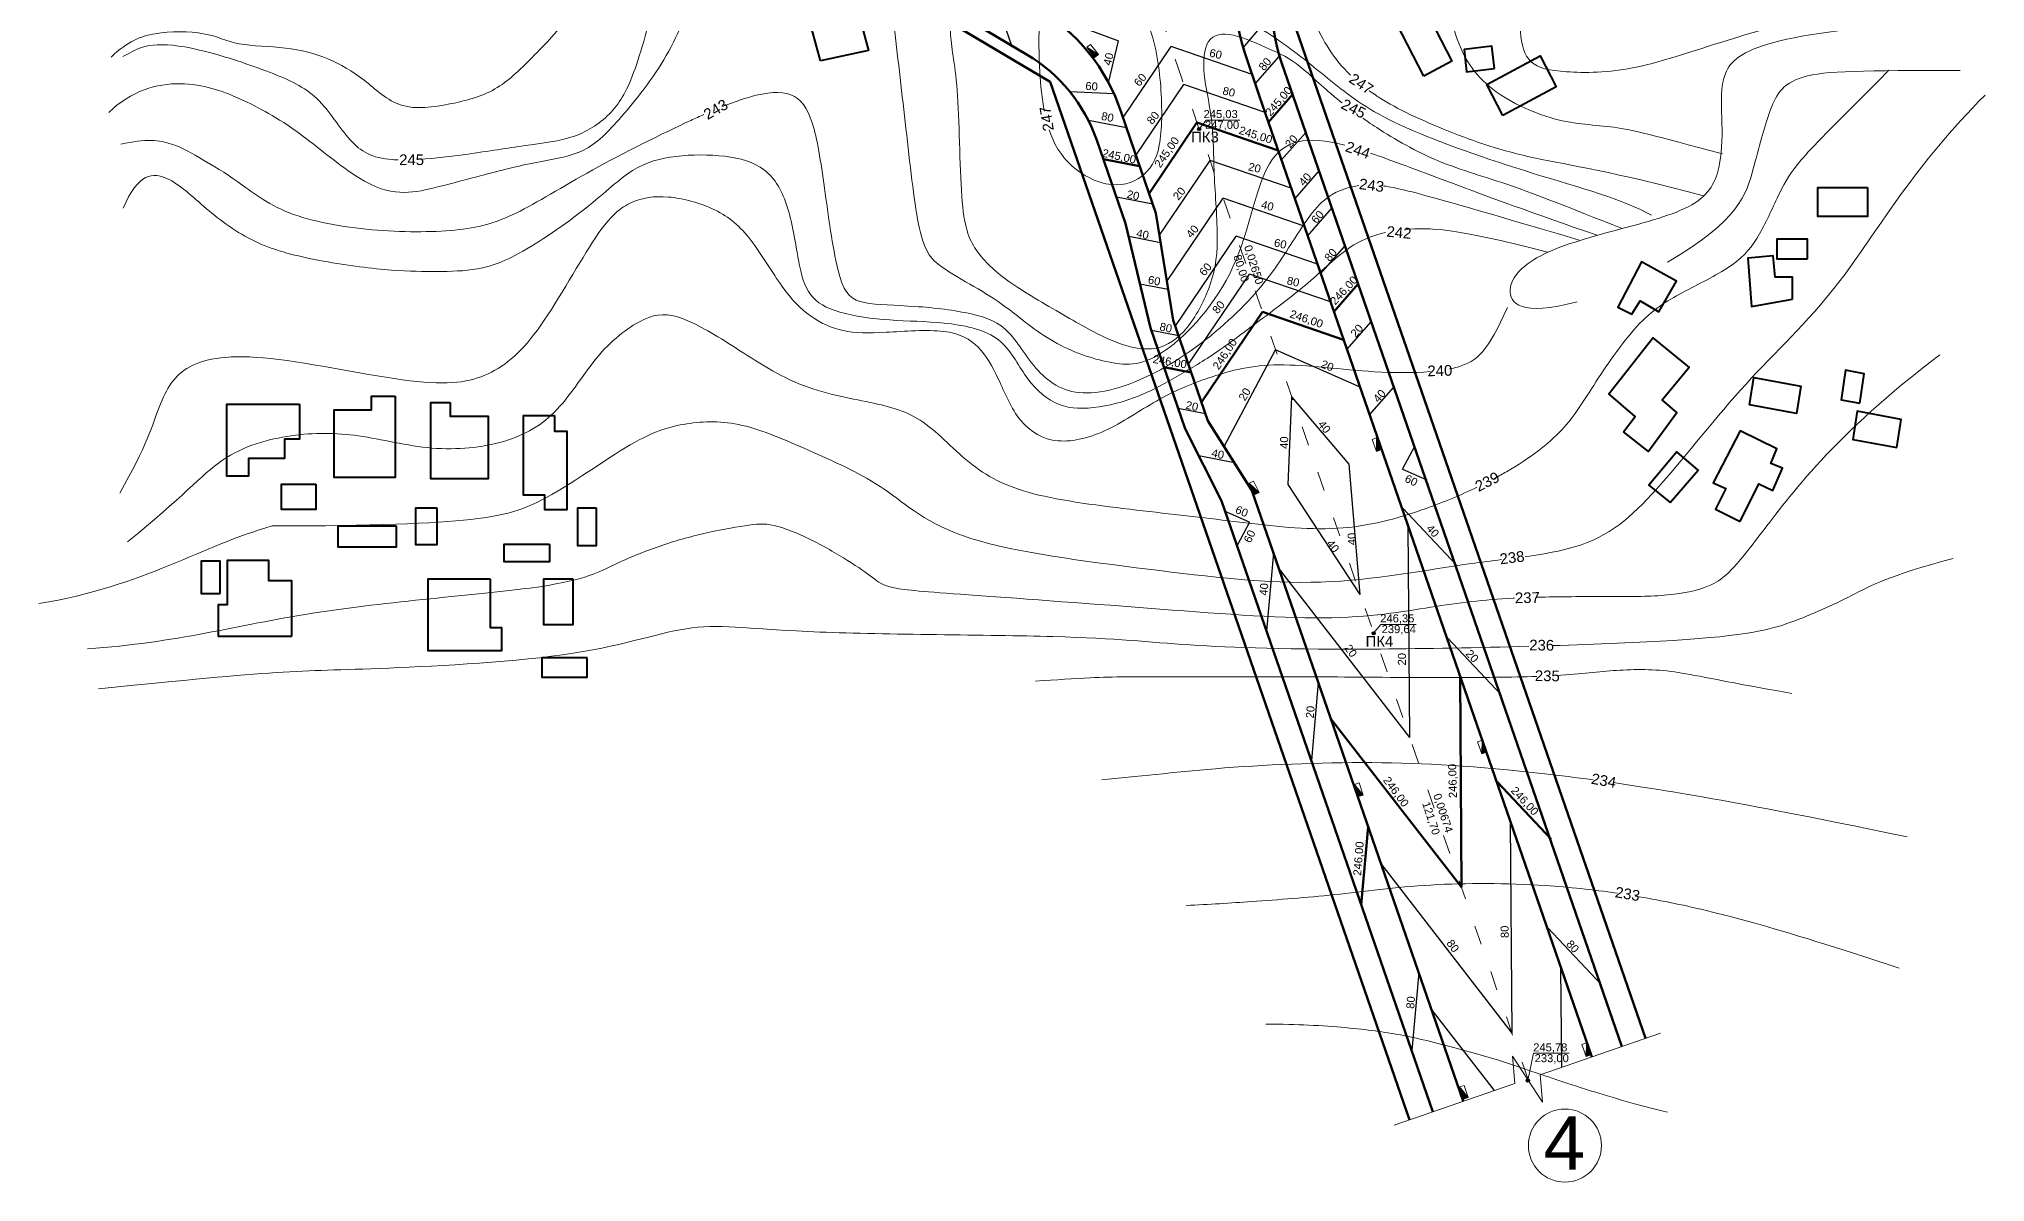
# Model space of a CAD drawing. Header units: millimetres. Extents: x -2825 to 30098, y -1816 to 5947.
# Drawn here: x -165 to 199.8, y 12 to 226.2 of the extents above; entities that cross this region are included whole.
import ezdxf

# ---------------------------------------------------------------- set-up
doc = ezdxf.new("R2010")
doc.units = ezdxf.units.MM
doc.linetypes.add('ACAD_ISO03W100', pattern=[30, 12, -18])
for name, color, linetype, lineweight in [('1 Відмітки', 7, 'Continuous', 25), ('2 Позначення', 80, 'Continuous', 20), ('вертикалка', 200, 'Continuous', 9), ('Горизонталі', 7, 'Continuous', 20), ('Дор. Розм.', 7, 'Continuous', 50), ('Забудова', 40, 'Continuous', 40), ('Осі', 30, 'Continuous', 15), ('Отметки', 90, 'Continuous', 25), ('Отметки 1', 50, 'Continuous', 50), ('Текст', 7, 'Continuous', 20), ('Червоні лінії', 10, 'Continuous', 53)]:
    doc.layers.add(name, color=color, linetype=linetype, lineweight=lineweight)
doc.styles.get("Standard").update_dxf_attribs({"font": 'arial.ttf'})

# ---------------------------------------------------------------- blocks, each defined once
blk = doc.blocks.new('6')
at = {"layer": '1 Відмітки', "transparency": 33554559}
h = blk.add_hatch(color=256, dxfattribs=at)
h.dxf.hatch_style = 1
edge = h.paths.add_edge_path()
edge.add_arc((-467.51, 342.13), 0.2, 0, 360)
at = {"layer": '1 Відмітки'}
blk.add_circle((-467.51, 342.13), 0.2, dxfattribs=at)

msp = doc.modelspace()

# ---------------------------------------------------------------- hatches: boundary and pattern name
at = {"layer": 'вертикалка'}
h = msp.add_hatch(color=0, dxfattribs=at)
h.dxf.hatch_style = 1
h.paths.add_polyline_path([(31.4087, 224.64465), (32.86876, 222.73986), (33.58306, 223.28738)])
h = msp.add_hatch(color=0, dxfattribs=at)
h.dxf.hatch_style = 1
h.paths.add_polyline_path([(85.71624, 151.43332), (86.52571, 149.17395), (85.67844, 148.8704)])
h = msp.add_hatch(color=0, dxfattribs=at)
h.dxf.hatch_style = 1
h.paths.add_polyline_path([(61.85224, 142.94611), (62.93249, 140.80296), (63.73617, 141.20806)])
h = msp.add_hatch(color=0, dxfattribs=at)
h.dxf.hatch_style = 1
h.paths.add_polyline_path([(105.49137, 94.77814), (106.30083, 92.51877), (105.45356, 92.21522)])
h = msp.add_hatch(color=0, dxfattribs=at)
h.dxf.hatch_style = 1
h.paths.add_polyline_path([(81.56716, 86.50137), (82.32694, 84.22481), (83.18065, 84.50973)])
h = msp.add_hatch(color=0, dxfattribs=at)
h.dxf.hatch_style = 1
h.paths.add_polyline_path([(125.04852, 38.05184), (125.85798, 35.79247), (125.01072, 35.48892)])
h = msp.add_hatch(color=0, dxfattribs=at)
h.dxf.hatch_style = 1
h.paths.add_polyline_path([(101.24538, 29.81695), (102.00516, 27.54038), (102.85887, 27.8253)])

# ---------------------------------------------------------------- linework, layer by layer
at = {"layer": '2 Позначення', "color": 0}
for points in [[(52.46952, 209.32388), (53.79698, 210.99695), (60.10699, 210.99695)], [(85.16577, 114.81463), (86.49323, 116.4877), (93.13628, 116.4877)], [(114.07899, 30.99342), (115.14543, 36.11322), (121.83331, 36.11322)]]:
    msp.add_lwpolyline(points, dxfattribs=at)
at = {"layer": 'вертикалка', "color": 0}
for p, q in [((31.4087, 224.64465), (33.58306, 223.28738)), ((85.71624, 151.43332), (85.67844, 148.8704)), ((61.85224, 142.94611), (63.73617, 141.20806)), ((105.49137, 94.77814), (105.45356, 92.21522)), ((81.56716, 86.50137), (83.18065, 84.50973)), ((125.04852, 38.05184), (125.01072, 35.48892)), ((101.24538, 29.81695), (102.85887, 27.8253))]:
    msp.add_line(p, q, dxfattribs=at)
for points in [[(32.86876, 222.73986), (33.58306, 223.28738), (32.123, 225.19217), (31.4087, 224.64465)], [(86.52571, 149.17395), (85.67844, 148.8704), (84.86898, 151.12977), (85.71624, 151.43332)], [(62.93249, 140.80296), (63.73617, 141.20806), (62.65592, 143.3512), (61.85224, 142.94611)], [(106.30083, 92.51877), (105.45356, 92.21522), (104.6441, 94.4746), (105.49137, 94.77814)], [(82.32694, 84.22481), (83.18065, 84.50973), (82.42087, 86.78629), (81.56716, 86.50137)], [(125.85798, 35.79247), (125.01072, 35.48892), (124.20126, 37.74829), (125.04852, 38.05184)], [(102.00516, 27.54038), (102.85887, 27.8253), (102.09909, 30.10186), (101.24538, 29.81695)]]:
    msp.add_lwpolyline(points, close=True, dxfattribs=at)
at = {"layer": 'Горизонталі', "color": 0}
for points, knots in [([(80.80326, 219.43906), (79.26092, 220.9269), (75.46704, 225.55735), (71.59746, 235.27077), (71.59746, 249.90148), (82.10156, 264.53219), (84.51915, 273.55476), (84.51915, 290.98002), (89.15223, 308.27088), (98.75188, 324.89796), (102.56227, 339.11853), (98.48305, 346.18394), (90.35479, 364.13357), (79.28797, 376.88855), (67.4417, 383.728), (46.79049, 395.65098), (27.8929, 398.83462), (14.40134, 395.21956), (5.75926, 388.89324), (-2.40017, 380.7338), (-21.06371, 373.69981), (-35.88199, 368.26018), (-45.26065, 358.88152), (-49.38726, 349.50286), (-55.57718, 332.99642), (-65.60357, 315.6302), (-80.13703, 301.09674), (-87.07724, 294.15653), (-88.77764, 290.4173), (-87.6522, 282.16408), (-84.27588, 278.60018), (-79.73913, 270.74231), (-76.97219, 260.41592), (-79.02383, 247.46303), (-81.31577, 238.90939), (-84.65103, 233.58261), (-92.5466, 229.0241), (-101.90776, 229.0241), (-114.47517, 229.0241), (-126.29228, 229.0241), (-133.42006, 229.0241), (-143.54902, 229.0241), (-148.6225, 228.28032)], [3.473916797, 3.473916797, 3.473916797, 3.473916797, 4, 5, 6, 7, 8, 9, 10, 11, 12, 13, 14, 15, 16, 17, 18, 19, 20, 21, 22, 23, 24, 25, 26, 27, 28, 29, 30, 31, 32, 33, 34, 35, 36, 37, 38, 39, 40, 41, 42, 43, 43, 43, 43]), ([(189.80359, 231.4436), (170.6261, 231.4436), (151.40083, 226.2922), (133.62166, 219.82906), (120.11639, 219.82906), (113.90396, 221.17959), (112.28333, 227.12191), (113.09365, 235.49518), (120.11639, 242.51792), (128.89447, 257.722), (140.60137, 277.99895), (145.5063, 290.32658), (155.22912, 307.167), (160.28563, 319.34451), (162.36727, 326.95946)], [0, 0, 0, 0, 1, 2, 3, 4, 5, 6, 7, 8, 9, 10, 11, 11.916278052, 11.916278052, 11.916278052, 11.916278052]), ([(111.59366, 290.85861), (109.75457, 285.1781), (107.91308, 273.38839), (106.11094, 260.59316), (101.06173, 251.84767), (97.48257, 243.14885), (99.73345, 226.6424), (105.43579, 216.76565), (119.61621, 210.13596), (130.12031, 210.13596), (137.46145, 208.16891), (150.52178, 204.6694)], [34.117691867, 34.117691867, 34.117691867, 34.117691867, 35, 36, 37, 38, 39, 40, 41, 42, 43, 43, 43, 43]), ([(-93.61861, 203.63878), (-90.7406, 203.82232), (-82.53044, 204.84321), (-73.92783, 206.31471), (-64.15839, 207.35679), (-57.25465, 212.17638), (-53.386, 218.87708), (-48.7938, 236.01541), (-44.74977, 254.51061), (-40.842, 265.19186), (-36.21779, 269.81606), (-27.4253, 273.39819), (-15.18094, 273.39819), (-6.58383, 269.88119), (2.20866, 261.0887), (5.51088, 248.76466), (6.57235, 235.23225), (5.26975, 227.02592), (7.57609, 218.41855), (7.57609, 192.37698), (10.48012, 186.2548), (15.69049, 181.04443), (27.48345, 174.23576), (35.96587, 169.33843), (43.88168, 167.2174), (49.74172, 170.60069), (54.25356, 178.41543), (56.39154, 186.39448), (55.15902, 199.67149), (55.15902, 211.26456), (53.20684, 218.55018), (53.20684, 226.11411), (57.50368, 227.93774), (65.31924, 224.42074), (70.39934, 222.33659), (75.24789, 217.48804), (78.50152, 214.80256), (79.24263, 214.21566)], [6.393067678, 6.393067678, 6.393067678, 6.393067678, 7, 8, 9, 10, 11, 12, 13, 14, 15, 16, 17, 18, 19, 20, 21, 22, 23, 24, 25, 26, 27, 28, 29, 30, 31, 32, 33, 34, 35, 36, 37, 38, 39, 40, 40.278918799, 40.278918799, 40.278918799, 40.278918799]), ([(79.79215, 206.27525), (72.4552, 208.1813), (64.00621, 206.26916), (60.94467, 182.40781), (45.00095, 164.9635), (36.09278, 164.9635), (24.82184, 168.85853), (15.91212, 176.51777), (10.52294, 179.62921), (3.52392, 183.67009), (0.00775, 187.18627), (-2.21996, 207.15472), (-4.40832, 226.06836), (-6.44036, 243.57519), (-17.38213, 252.32861), (-30.66857, 254.36065), (-36.84285, 248.18637), (-41.45403, 236.07226), (-47.23753, 221.84796), (-56.92882, 210.12463), (-62.63417, 204.41928), (-73.12543, 203.00613), (-83.22377, 200.30029), (-91.25604, 198.14805), (-97.08656, 196.9398), (-104.29105, 198.87024), (-116.41919, 209.0271), (-122.11051, 212.31299), (-126.79984, 214.97027), (-137.89326, 219.17329), (-147.74552, 216.53338), (-151.86114, 212.41776)], [1.005045207, 1.005045207, 1.005045207, 1.005045207, 2, 3, 4, 5, 6, 7, 8, 9, 10, 11, 12, 13, 14, 15, 16, 17, 18, 19, 20, 21, 22, 23, 24, 25, 26, 27, 28, 29, 30, 30, 30, 30]), ([(24.35764, 209.15225), (24.94449, 207.40698), (27.39094, 202.43169), (35.5124, 197.74276), (42.1723, 199.93747), (45.54861, 205.11449), (45.54861, 217.26923), (43.74791, 229.64907), (35.64475, 240.2282), (28.21685, 241.12855), (25.06562, 238.57755), (24.09024, 237.152), (23.11486, 235.72644), (22.36456, 232.57521), (22.36456, 219.66116), (23.22103, 213.8135), (23.44869, 212.65274)], [2.54767277, 2.54767277, 2.54767277, 2.54767277, 3, 4, 5, 6, 7, 8, 9, 10, 11, 11, 11, 12, 13, 13.264738203, 13.264738203, 13.264738203, 13.264738203]), ([(-149.25116, 222.89117), (-146.48412, 224.48872), (-143.48623, 225.59307), (-134.49835, 224.42074), (-120.95139, 219.86167), (-112.35428, 215.95389), (-106.78011, 206.29914), (-102.38789, 203.76329), (-98.03443, 203.55196), (-97.6535, 203.54128)], [0, 0, 0, 0, 1, 2, 3, 4, 5, 6, 6.092452051, 6.092452051, 6.092452051, 6.092452051]), ([(181.73479, 220.32673), (170.46737, 209.05931), (164.22559, 202.81754), (161.35709, 197.84915), (157.57958, 189.12179), (153.28102, 183.78116), (143.29282, 178.95906), (135.175, 174.27224), (126.10203, 161.11013), (121.36753, 152.90973), (113.85239, 147.17944), (108.58555, 144.26165), (107.8248, 143.85639)], [0, 0, 0, 0, 1, 2, 3, 4, 5, 6, 7, 8, 9, 9.163513612, 9.163513612, 9.163513612, 9.163513612]), ([(-37.00225, 213.46326), (-34.45616, 214.49466), (-28.87709, 216.381), (-22.78422, 216.381), (-19.47087, 210.64213), (-17.57385, 196.97239), (-15.10525, 179.18395), (-11.31426, 176.31693), (-1.03093, 176.31693), (10.6475, 174.86247), (17.06435, 172.25696), (22.02494, 162.84448), (31.01282, 158.02489), (47.42826, 164.3131), (62.20241, 176.69286), (69.45442, 187.04477), (74.83488, 196.364), (79.93455, 198.41431), (82.38807, 198.71042)], [9.401389306, 9.401389306, 9.401389306, 9.401389306, 10, 11, 12, 13, 14, 15, 16, 17, 18, 19, 20, 21, 22, 23, 24, 24.725770466, 24.725770466, 24.725770466, 24.725770466]), ([(147.0019, 196.81826), (129.85693, 201.41224), (113.98901, 203.5709), (99.17073, 208.63537), (88.54661, 213.53881), (85.38002, 215.78636), (84.35117, 216.4715)], [0, 0, 0, 0, 1, 2, 3, 3.178454435, 3.178454435, 3.178454435, 3.178454435]), ([(199.75015, 215.67628), (186.72793, 202.65405), (172.85088, 178.6183), (155.96929, 163.76875), (139.24401, 142.35414), (128.63251, 131.74264), (117.92062, 129.78827), (113.56212, 129.18866)], [0, 0, 0, 0, 1, 2, 3, 4, 4.577990603, 4.577990603, 4.577990603, 4.577990603]), ([(-149.6306, 206.46568), (-144.94127, 207.59112), (-139.68922, 206.84082), (-134.43717, 203.65208), (-128.06732, 199.97444), (-119.43132, 192.9604), (-102.54973, 189.95923), (-85.85571, 189.95923), (-76.26122, 192.53007), (-62.38301, 201.4012), (-47.10696, 208.99237), (-41.12246, 211.69727), (-40.34173, 212.04269)], [0, 0, 0, 0, 1, 2, 3, 4, 5, 6, 7, 8, 9, 9.158422243, 9.158422243, 9.158422243, 9.158422243]), ([(83.16173, 211.36644), (83.57976, 211.01217), (87.81247, 208.14616), (97.1221, 202.77125), (110.52693, 199.17943), (121.46094, 194.72165), (131.76557, 190.67228)], [40.673266389, 40.673266389, 40.673266389, 40.673266389, 41, 42, 43, 44, 44, 44, 44]), ([(87.39385, 189.91466), (85.17243, 189.44188), (80.43346, 187.62704), (73.47073, 180.66431), (65.20239, 174.49559), (55.3244, 167.00568), (48.86676, 163.27736), (41.53203, 159.04265), (32.36215, 156.58559), (25.14769, 157.23625), (19.44885, 162.93508), (15.59535, 171.13056), (4.52332, 173.30154), (-5.46322, 173.30154), (-15.66685, 174.71269), (-20.98473, 177.78296), (-22.6257, 183.90716), (-24.24225, 195.22851), (-28.43528, 202.49105), (-36.11356, 204.54844), (-45.86093, 204.54844), (-53.79312, 202.42301), (-61.25105, 194.96509), (-76.24779, 184.63945), (-83.72962, 182.6347), (-91.25365, 182.6347), (-99.13173, 182.6347), (-113.88749, 184.72802), (-124.81272, 187.65543), (-133.9474, 194.3672), (-140.78601, 201.20581), (-146.32202, 201.20581), (-149.18772, 194.49746)], [1.342919861, 1.342919861, 1.342919861, 1.342919861, 2, 3, 4, 5, 6, 7, 8, 9, 10, 11, 12, 13, 14, 15, 16, 17, 18, 19, 20, 21, 22, 23, 24, 25, 26, 27, 28, 29, 30, 31, 31, 31, 31]), ([(-149.82734, 141.10922), (-144.76363, 149.87982), (-142.54496, 158.16002), (-138.23644, 165.6226), (-124.73117, 167.87347), (-91.92583, 160.64959), (-80.34724, 162.45874), (-71.39192, 170.23811), (-59.63241, 191.85752), (-54.11448, 196.01857), (-47.54557, 197.22245), (-37.65117, 194.57125), (-31.54726, 189.37765), (-25.4846, 178.87683), (-20.55465, 173.94688), (-14.40353, 171.05223), (-7.16691, 171.05223), (5.78162, 172.11187), (11.41861, 168.85736), (14.84921, 162.91538), (18.41244, 153.91072), (25.59722, 149.76258), (35.48227, 152.41127), (45.0485, 159.16391), (54.59658, 163.03339), (66.0567, 166.10412), (83.2232, 163.63165), (92.65477, 163.5928), (95.74586, 163.8621)], [0, 0, 0, 0, 1, 2, 3, 4, 5, 6, 7, 8, 9, 10, 11, 12, 13, 14, 15, 16, 17, 18, 19, 20, 21, 22, 23, 24, 25, 25.615287953, 25.615287953, 25.615287953, 25.615287953]), ([(99.37616, 164.36189), (99.9028, 164.46733), (104.42976, 165.53664), (106.58988, 167.69676), (110.23714, 175.90308)], [25.875713218, 25.875713218, 25.875713218, 25.875713218, 26, 27, 27, 27, 27]), ([(104.50842, 142.18179), (101.4967, 140.73874), (92.95663, 137.17141), (78.77277, 133.37086), (59.75493, 135.71552), (42.82124, 137.66941), (20.54692, 140.27459), (9.60515, 145.61522), (0.77593, 155.63115), (-8.31851, 158.068), (-22.85544, 160.56897), (-35.52094, 169.2005), (-45.20791, 174.79328), (-50.99142, 174.79328), (-60.40146, 167.80663), (-67.38159, 155.7167), (-77.1262, 150.09064), (-91.35104, 148.67416), (-105.40196, 152.43909), (-117.42372, 152.43909), (-131.14055, 148.76368), (-138.05678, 140.23337), (-148.3733, 131.98015)], [9.393108877, 9.393108877, 9.393108877, 9.393108877, 10, 11, 12, 13, 14, 15, 16, 17, 18, 19, 20, 21, 22, 23, 24, 25, 26, 27, 28, 29, 29, 29, 29]), ([(115.66523, 121.57311), (120.05498, 121.69223), (130.73252, 121.69223), (139.70629, 121.69223), (149.08495, 123.25534), (154.55584, 128.72622), (171.43743, 152.01656), (191.28893, 167.02242)], [16.253692089, 16.253692089, 16.253692089, 16.253692089, 17, 18, 19, 20, 21, 21, 21, 21]), ([(109.12307, 128.61696), (107.26582, 128.38575), (97.06212, 127.11785), (75.78174, 122.81526), (44.12876, 126.64488), (4.95542, 131.59516), (-6.07389, 142.62447), (-19.92295, 148.73198), (-32.94887, 154.59661), (-43.01452, 154.59661), (-52.74826, 151.98846), (-71.08387, 138.19642), (-82.8884, 134.98131), (-121.24859, 134.926), (-134.48774, 131.26179), (-145.09367, 123.67699), (-164.97728, 120.38062)], [4.768176133, 4.768176133, 4.768176133, 4.768176133, 5, 6, 7, 8, 9, 10, 11, 12, 13, 14, 14.982343441, 14.982343441, 14.982343441, 15.982343441, 15.982343441, 15.982343441, 15.982343441]), ([(-155.87623, 111.90981), (-139.18221, 113.03525), (-116.52708, 119.64528), (-65.74726, 123.15665), (-57.79331, 127.55875), (-49.32643, 131.08608), (-40.60119, 133.63283), (-31.95547, 135.16707), (-27.66239, 135.5815), (-20.68667, 132.72233), (-12.85834, 128.27643), (-8.38437, 125.0245), (-6.13023, 123.1499), (4.55405, 122.37003), (43.42536, 119.53273), (78.58868, 116.69027), (96.56445, 119.9728), (105.80667, 121.12808), (111.4659, 121.41458), (111.55359, 121.41894)], [0, 0, 0, 0, 1, 2, 3, 4, 5, 6, 7, 8, 9, 10, 11, 12, 13, 14, 15, 16, 16.015697134, 16.015697134, 16.015697134, 16.015697134]), ([(193.75678, 128.84982), (181.44544, 125.551), (175.03258, 121.84854), (163.46947, 116.56127), (153.41989, 113.86849), (127.1033, 112.7751), (118.55187, 112.50915)], [0, 0, 0, 0, 1, 2, 3, 3.44070381, 3.44070381, 3.44070381, 3.44070381]), ([(114.2405, 112.38198), (104.67211, 112.11464), (74.41694, 111.56537), (48.20182, 112.48238), (31.88295, 114.54569), (-25.32688, 114.54569), (-42.39604, 117.54686), (-60.59064, 110.2315), (-104.44796, 107.9227), (-117.98644, 107.9227), (-137.11891, 106.09504), (-153.81293, 104.40688)], [3.514161011, 3.514161011, 3.514161011, 3.514161011, 4, 5, 6, 7, 8, 9, 10, 11, 12, 12, 12, 12]), ([(21.76786, 105.86931), (25.76716, 106.07848), (33.33452, 106.68902), (45.20226, 106.68902), (61.92754, 106.68902), (73.49455, 106.68902), (98.04795, 106.45019), (111.05781, 106.5741), (115.74579, 106.74064)], [1.288432136, 1.288432136, 1.288432136, 1.288432136, 2, 3, 4, 5, 6, 6.80607294, 6.80607294, 6.80607294, 6.80607294]), ([(119.36682, 106.90551), (124.21966, 107.18496), (130.49903, 108.09582), (141.48984, 108.09582), (149.02679, 106.07631), (163.5297, 103.5628)], [7.028997337, 7.028997337, 7.028997337, 7.028997337, 8, 9, 10, 10, 10, 10]), ([(34.20304, 87.35172), (40.71776, 87.93266), (55.40559, 89.77389), (85.28405, 91.09961), (106.22899, 89.80784), (123.00079, 87.79588), (126.29382, 87.35477)], [4.122148095, 4.122148095, 4.122148095, 4.122148095, 5, 6, 7, 7.21375453, 7.21375453, 7.21375453, 7.21375453]), ([(50.01225, 63.80977), (54.3066, 63.99376), (64.01496, 64.67123), (77.3453, 65.60145), (95.12563, 68.06561), (114.48978, 67.99995), (126.14209, 66.79859), (130.80722, 66.10607)], [4.275324681, 4.275324681, 4.275324681, 4.275324681, 5, 6, 7, 8, 8.598546499, 8.598546499, 8.598546499, 8.598546499]), ([(134.14447, 65.57763), (136.24904, 65.22402), (146.76626, 63.27562), (159.63258, 60.01202), (183.63868, 52.05238)], [8.73895199, 8.73895199, 8.73895199, 8.73895199, 9, 10, 10, 10, 10]), ([(64.94899, 41.56704), (68.06028, 41.56571), (76.26095, 41.33135), (86.08831, 40.32956), (94.22968, 38.84715), (107.65894, 35.13441), (113.2958, 33.25729), (124.36304, 29.43752), (134.70823, 26.38977), (140.22619, 25.06732)], [1.547029326, 1.547029326, 1.547029326, 1.547029326, 2, 3, 4, 5, 6, 7, 7.868679154, 7.868679154, 7.868679154, 7.868679154])]:
    msp.add_open_spline(points, degree=3, knots=knots, dxfattribs=at)
for points in [[(137.20478, 193.15422), (132.09754, 196.10289), (115.42707, 200.56973), (88.38527, 209.94839), (78.38136, 217.13869), (68.52385, 225.64607), (56.1852, 232.76979), (47.11916, 240.27272), (35.44265, 256.57228), (31.37706, 271.74526), (27.91223, 284.67621), (24.45406, 290.66593), (14.4869, 290.66593), (2.09535, 287.34562), (-13.52952, 283.15895), (-29.00431, 283.15895), (-46.85668, 283.15895), (-55.8898, 277.94368), (-62.06722, 240.16885), (-64.60462, 230.69915), (-72.8891, 222.41467), (-79.13079, 216.17297), (-87.77725, 213.85616), (-97.58512, 212.48908), (-104.00517, 218.90912), (-110.68972, 222.76845), (-118.4019, 224.83492), (-128.26639, 224.83492), (-133.16461, 227.66291), (-143.91099, 227.66291), (-148.18483, 225.77934), (-151.46736, 222.80943)], [(190.74707, 228.65958), (176.16137, 228.65958), (156.17357, 225.68842), (149.96115, 220.28631), (150.50136, 211.37283), (150.50136, 202.72946), (147.5302, 194.8964), (131.76557, 190.67228), (115.54634, 186.32635), (108.54265, 179.32266), (112.6866, 174.09828), (123.32537, 176.94893)], [(140.23735, 184.36229), (153.69544, 192.13232), (156.49263, 202.57159), (159.27091, 212.94026), (162.6561, 220.28631), (176.97169, 220.28631), (195.06875, 220.28631)], [(127.0414, 189.40645), (103.44088, 197.55121), (92.01791, 202.26821), (84.59381, 204.80203)], [(86.79496, 198.68705), (90.51879, 198.23151), (97.16002, 196.35582), (123.65595, 188.49932)], [(117.74025, 186.21891), (100.47215, 190.84589), (95.27301, 190.86426), (91.23947, 190.47918)], [(130.11156, 86.82512), (141.91477, 85.13216), (158.14106, 82.30203), (185.13139, 76.65873)]]:
    msp.add_open_spline(points, degree=3, dxfattribs=at)
at = {"layer": 'Дор. Розм.', "color": 0}
for p, q in [((-50.82781, 265.45699), (20.23537, 223.23057)), ((63.70798, 215.58932), (60.96482, 223.78926)), ((131.70049, 37.40712), (67.84533, 221.98191)), ((126.03023, 35.44545), (63.70798, 215.58932)), ((39.5667, 207.37558), (37.8602, 212.47671)), ((38.6768, 191.59617), (33.26175, 207.2485)), ((44.34706, 193.55784), (39.5667, 207.37558)), ((44.34706, 193.55784), (47.57832, 173.51267)), ((38.6768, 191.59617), (43.32562, 172.04141)), ((43.32562, 172.04141), (49.86453, 153.14055)), ((54.1093, 154.63472), (47.57832, 173.51267)), ((54.1093, 154.63472), (62.32113, 141.60338)), ((56.6588, 139.61879), (49.86453, 153.14055)), ((96.26137, 25.14666), (56.6588, 139.61879)), ((101.93163, 27.10834), (62.32113, 141.60338))]:
    msp.add_line(p, q, dxfattribs=at)
at = {"layer": 'Дор. Розм.', "color": 0, "lineweight": 20}
msp.add_circle((121.0048, 18.81807), 6.84658, dxfattribs=at)
at = {"layer": 'Дор. Розм.', "color": 0}
for centre, radius, start, end in [((95.1051, 235.21036), 36, 153.5641032, 198.4968565), ((96.19663, 231.79027), 30, 153.5641032, 199.0834816), ((3.71992, 201.05562), 36, 18.4968565, 59.2808192), ((4.91045, 197.44013), 30, 19.0834816, 59.2808192)]:
    msp.add_arc(centre, radius, start, end, dxfattribs=at)
at = {"layer": 'Забудова', "color": 0}
for points in [[(-18.52633, 222.09479), (-21.04405, 231.49264), (-12.05226, 233.4669), (-9.53455, 224.06905)], [(94.57468, 219.24097), (89.49483, 229.02508), (94.72663, 231.83504), (99.80648, 222.05093)], [(107.7906, 220.65413), (107.34271, 224.83843), (102.14336, 224.20917), (102.59126, 220.02487)], [(109.40131, 211.88385), (106.39347, 217.67714), (116.35374, 223.02673), (119.36158, 217.23344)], [(177.72849, 198.35484), (177.72849, 192.92101), (168.42215, 192.92101), (168.42215, 198.35484)], [(166.46019, 184.99926), (166.46019, 188.65287), (160.73521, 188.65287), (160.69679, 184.99926)], [(133.5765, 174.63165), (135.0799, 177.11017), (138.6173, 175.07425), (141.8894, 180.82796), (135.34521, 184.45723), (130.92346, 175.95943)], [(163.62959, 177.4224), (163.62959, 181.54274), (160.40318, 181.54274), (160.00518, 185.57614), (155.31762, 185.11464), (155.95296, 176.08607)], [(131.98468, 152.59048), (134.19556, 155.42309), (129.24319, 159.67198), (137.46765, 170.20572), (144.27715, 164.62903), (139.23635, 158.52124), (141.97784, 156.13123), (136.67174, 148.8727)], [(155.60749, 157.63044), (156.41107, 162.78551), (165.20842, 161.13841), (164.40484, 155.98333)], [(176.25613, 157.93573), (177.11659, 163.45571), (173.61872, 164.11061), (172.75826, 158.59063)], [(-116.12307, 157.77422), (-116.12307, 151.17417), (-118.97039, 151.17417), (-118.97039, 147.57415), (-125.71406, 147.57415), (-125.71406, 144.27413), (-129.76026, 144.27413), (-129.76026, 157.77422)], [(-98.18949, 159.27817), (-98.18949, 144.01291), (-109.64456, 144.01291), (-109.64456, 156.70004), (-102.66307, 156.70004), (-102.66307, 159.27817)], [(-87.89786, 158.06596), (-87.89786, 155.50375), (-80.76146, 155.50375), (-80.76146, 143.77966), (-91.54363, 143.77966), (-91.54363, 158.06596)], [(-68.33455, 155.66216), (-68.33455, 152.6713), (-66.04959, 152.6713), (-66.04959, 137.98092), (-70.1801, 137.98092), (-70.1801, 140.70788), (-74.13484, 140.70788), (-74.13484, 155.66216)], [(183.18546, 149.61214), (184.00892, 154.89475), (175.77278, 156.43678), (174.94933, 151.15417)], [(153.82814, 135.77193), (157.36554, 142.85343), (160.00092, 141.58334), (161.75681, 145.74706), (159.57642, 146.65973), (160.72607, 149.40381), (153.82814, 152.76753), (148.78734, 143.03046), (151.17508, 141.96824), (149.22951, 138.07341)], [(140.75176, 139.29971), (145.9815, 145.38655), (141.96798, 148.79518), (136.73825, 142.5866)], [(-113.1064, 142.79206), (-113.1064, 138.01756), (-119.53551, 138.01756), (-119.53551, 142.79206)], [(-97.99805, 134.98611), (-97.99805, 130.93094), (-108.92439, 130.93094), (-108.92439, 134.98611)], [(-90.38644, 138.30398), (-90.38644, 131.42247), (-94.31501, 131.42247), (-94.31501, 138.30398)], [(-60.55287, 138.34824), (-60.55287, 131.21134), (-64.00041, 131.21134), (-64.00041, 138.34824)], [(-69.31501, 131.49805), (-69.31501, 128.22704), (-77.76225, 128.22704), (-77.76225, 131.49805)], [(-131.03069, 122.24765), (-131.03069, 128.31225), (-134.58523, 128.31225), (-134.58523, 122.24765)], [(-117.56529, 114.24887), (-117.56529, 124.62822), (-121.9205, 124.62822), (-121.9205, 128.46857), (-129.69764, 128.46857), (-129.69764, 120.1651), (-131.35677, 120.1651), (-131.35677, 114.24887)], [(-80.41702, 125.00294), (-80.41702, 115.92835), (-78.31635, 115.92835), (-78.31635, 111.50172), (-92.02594, 111.50172), (-92.02594, 125.00294)], [(-64.89085, 125.05254), (-64.89085, 116.38067), (-70.33658, 116.38067), (-70.33658, 125.05254)], [(-62.25094, 110.19321), (-70.70858, 110.19321), (-70.70858, 106.60607), (-62.25094, 106.60607)]]:
    msp.add_lwpolyline(points, close=True, dxfattribs=at)
at = {"layer": 'Осі', "color": 0, "linetype": 'ACAD_ISO03W100', "ltscale": 0.3}
msp.add_lwpolyline([(114.15528, 31.01979), (49.12871, 218.98056), (-43.25502, 495.13678)], dxfattribs=at)
at = {"layer": 'Отметки', "color": 0}
for p, q in [((12.96329, 237.43306), (17.30323, 224.97288)), ((24.0193, 230.78666), (37.35794, 225.84555)), ((60.72974, 224.51762), (66.2068, 231.00897)), ((35.49087, 217.98508), (37.35794, 225.84555)), ((38.1998, 211.4608), (47.1934, 224.76563)), ((62.38278, 219.55064), (47.1934, 224.76563)), ((62.97379, 217.78398), (67.48099, 222.93171)), ((36.50447, 215.9275), (28.25303, 216.28486)), ((40.6097, 204.36076), (49.59029, 217.64634)), ((64.80331, 212.42323), (49.59029, 217.64634)), ((38.84011, 209.54752), (31.69649, 210.94969)), ((67.8597, 203.46955), (72.42369, 208.68215)), ((45.01532, 189.41229), (54.50254, 203.44737)), ((69.71557, 198.22426), (54.50252, 203.44738)), ((70.42634, 196.33211), (74.99034, 201.54471)), ((43.76338, 195.24499), (36.96481, 196.57942)), ((46.41231, 180.746), (56.95866, 196.34791)), ((72.17168, 191.1248), (56.95866, 196.34791)), ((72.77194, 189.2706), (77.33594, 194.4832)), ((45.24219, 188.00488), (39.251, 189.18084)), ((47.98444, 172.33877), (59.41478, 189.24843)), ((74.62782, 184.02528), (59.41472, 189.24841)), ((75.22808, 182.17108), (79.79207, 187.38367)), ((46.65675, 179.22962), (41.37005, 180.26731)), ((50.44056, 165.23929), (61.8709, 182.14896)), ((77.08393, 176.92585), (61.8709, 182.14896)), ((48.63767, 170.58658), (43.55998, 171.58324)), ((80.14031, 167.97217), (84.7043, 173.18477)), ((57.15586, 149.80014), (66.78322, 167.94979)), ((82.61525, 160.93743), (66.78322, 167.94979)), ((84.37098, 155.74333), (88.93497, 160.95592)), ((53.66113, 155.93015), (48.55254, 156.93287)), ((69.17079, 142.69743), (69.82917, 159.14541)), ((80.55188, 146.50519), (69.82917, 159.14541)), ((90.58317, 145.57634), (92.92389, 149.98547)), ((59.0792, 146.748), (52.4198, 148.05512)), ((82.64222, 122.109), (80.55188, 146.50519)), ((82.64222, 122.109), (69.17079, 142.69743)), ((90.58317, 145.57634), (95.14813, 143.55627)), ((61.89717, 135.65218), (57.33222, 137.67224)), ((61.89717, 135.65218), (59.55646, 131.24304)), ((90.61991, 138.29349), (100.66435, 127.6115)), ((91.92878, 95.26598), (91.60436, 134.95421)), ((66.36876, 129.9036), (65.07268, 115.29827)), ((91.92878, 95.26598), (67.34908, 127.06999)), ((99.021, 113.9684), (109.06544, 103.28641)), ((74.79553, 105.5874), (73.49945, 90.98207)), ((111.11015, 39.89593), (110.78634, 79.50825)), ((111.11015, 39.89593), (86.48402, 71.76)), ((117.82016, 59.59646), (127.86459, 48.91447)), ((93.61481, 51.22242), (92.31873, 36.61708)), ((120.41749, 33.50367), (120.26478, 52.18472)), ((107.78852, 29.13458), (95.96246, 44.43648))]:
    msp.add_line(p, q, dxfattribs=at)
at = {"layer": 'Отметки 1', "color": 0}
for p, q in [((65.42093, 210.56307), (69.98493, 215.77567)), ((43.06582, 197.26128), (52.04642, 210.54686)), ((67.25944, 205.32375), (52.04642, 210.54686)), ((41.311, 202.33364), (34.51243, 203.66808)), ((77.68419, 175.07165), (82.24818, 180.28424)), ((52.89668, 158.13982), (64.32703, 175.04948)), ((79.54005, 169.82637), (64.32703, 175.04948)), ((50.97523, 163.69381), (45.86664, 164.69653)), ((101.63171, 67.21945), (101.37168, 106.72154)), ((101.63171, 67.21945), (77.14319, 98.80146)), ((108.38752, 86.93583), (118.43196, 76.25384)), ((84.13637, 78.54594), (82.84029, 63.94061))]:
    msp.add_line(p, q, dxfattribs=at)
at = {"layer": 'Текст', "color": 0, "linetype": 'Continuous'}
for p, q in [((138.93007, 39.90825), (116.34354, 32.09425)), ((116.79696, 26.96036), (111.1649, 35.59343)), ((111.1649, 35.59343), (111.61832, 30.45953)), ((111.61832, 30.45953), (89.03179, 22.64553)), ((116.34354, 32.09425), (116.79696, 26.96036))]:
    msp.add_line(p, q, dxfattribs=at)
at = {"layer": 'Текст', "color": 0, "lineweight": 30}
for points in [[(62.29693, 181.01691, 0, 0, 0), (59.96714, 187.55243, 1.4, 0, 0), (58.85725, 190.66588, 0, 0, 0)], [(96.16779, 83.01304, 0, 0, 0), (98.37473, 76.43502, 1.4, 0, 0), (99.4261, 73.30132, 0, 0, 0)]]:
    msp.add_lwpolyline(points, format="xyseb", dxfattribs=at)
at = {"layer": 'Червоні лінії', "color": 0}
for p, q in [((-60.43804, 268.66655), (24.56811, 218.15509)), ((136.09494, 38.92741), (67.61707, 236.86426)), ((24.56811, 218.15509), (91.86692, 23.62637))]:
    msp.add_line(p, q, dxfattribs=at)

# ---------------------------------------------------------------- block references
at = {"layer": '1 Відмітки', "color": 0, "xscale": 1.5, "yscale": 1.5, "zscale": 1.5}
for p in [(753.73218, -303.87457), (786.42843, -398.38382), (815.34165, -482.20503)]:
    msp.add_blockref('6', p, dxfattribs=at)

# ---------------------------------------------------------------- texts
at = {"layer": '1 Відмітки', "color": 0}
for s, insert, char_height, attachment_point in [('245,03', (59.69671, 212.87891), 1.5, 3), ('ПК3', (50.95668, 208.82039), 2, 1), ('247,00', (59.96584, 210.85872), 1.5, 3), ('246,35', (92.80178, 118.36966), 1.5, 3), ('ПК4', (83.65293, 114.31114), 2, 1), ('239,64', (93.07091, 116.34948), 1.5, 3), ('245,78', (121.47109, 37.96492), 1.5, 3), ('233,00', (121.74022, 35.94473), 1.5, 3)]:
    msp.add_mtext_dynamic_manual_height_columns(s, width=7.0254323, gutter_width=12.5, heights=[0], dxfattribs=dict(at, insert=insert, char_height=char_height, attachment_point=attachment_point))
at = {"layer": 'Горизонталі', "color": 0, "char_height": 2, "attachment_point": 1}
for s, insert, rotation in [('247', (81.45577, 219.91306), 326.4425495), ('243', (-40.66231, 212.72931), 29.8997139), ('247', (23.27064, 208.78641), 99.2047281), ('245', (79.77176, 215.08702), 333.459756), ('244', (80.34161, 207.09572), 340.7266298), ('243', (82.59315, 200.0777), 352.4834528), ('242', (87.68748, 191.1529), 354.6843371), ('240', (95.21127, 164.97901), 1.5958553), ('239', (103.91811, 143.08095), 26.9387679), ('238', (108.67183, 129.71083), 7.1211713), ('237', (111.62865, 122.45748), 0.9887445), ('236', (114.33864, 113.61713), 359.3822109), ('235', (115.39058, 107.8731), 359.3822109), ('234', (126.17034, 88.61471), 349.8676863), ('233', (130.61516, 67.34852), 350.4307653)]:
    msp.add_mtext_dynamic_manual_height_columns(s, width=10.7278404, gutter_width=12.5, heights=[0], dxfattribs=dict(at, insert=insert, rotation=rotation))
at = {"layer": 'Горизонталі', "color": 0, "insert": (-97.46261, 204.57098), "char_height": 2, "attachment_point": 1}
msp.add_mtext_dynamic_manual_height_columns('245', width=10.7278404, gutter_width=12.5, heights=[0], dxfattribs=at)
at = {"layer": 'Текст', "color": 0, "char_height": 1.5}
for s, width, insert, attachment_point, rotation in [('40', 4.2639186, (34.99183, 223.74329), 3, 76.8321112), ('60', 4.2639186, (54.60226, 224.38511), 1, 347.1236334), ('80', 4.2639186, (63.46561, 221.08707), 1, 49.8593108), ('60', 4.2639186, (41.57157, 219.92509), 3, 50.6654968), ('60', 4.2639186, (33.52235, 218.01659), 3, 356.4563705), ('80', 4.2639186, (57.07046, 217.29022), 1, 347.1236334), ('245,00', 4.2639186, (64.71812, 212.56978), 1, 49.8593108), ('80', 4.2639186, (36.5907, 212.06549), 3, 347.831289), ('80', 4.2639186, (43.96846, 212.80579), 3, 50.6654968), ('245,00', 4.2639186, (60.23067, 209.90179), 1, 342.5179516), ('20', 4.2639186, (68.40831, 206.62856), 1, 49.8593108), ('245,00', 4.2639186, (40.76529, 204.27244), 3, 347.831289), ('245,00', 4.2639186, (47.59709, 208.04925), 3, 55.2711786), ('20', 4.2639186, (61.88899, 203.05919), 1, 347.1236334), ('40', 4.2639186, (70.97496, 199.49112), 1, 49.8593108), ('20', 4.2639186, (41.39783, 197.40936), 3, 347.831289), ('20', 4.2639186, (48.88068, 198.60683), 3, 50.6654968), ('40', 4.2639186, (64.29822, 195.94367), 1, 347.1236334), ('60', 4.2639186, (73.32056, 192.42961), 1, 49.8593108), ('40', 4.2639186, (43.17061, 190.11156), 3, 347.831289), ('40', 4.2639186, (51.33683, 191.50737), 3, 50.6654968), ('0,02650', 5.8523388, (64.57154, 180.51537), 3, 287.6135422), ('60', 4.2639186, (66.70753, 188.82817), 1, 347.1236334), ('80', 4.2639186, (75.7767, 185.33009), 1, 49.8593108), ('60', 4.2639186, (53.79289, 184.40787), 3, 50.6654968), ('80,00', 5.8523388, (61.86994, 180.94435), 3, 287.6135422), ('60', 4.2639186, (45.34484, 181.394), 3, 347.831289), ('80', 4.2639186, (69.11672, 181.71263), 1, 347.1236334), ('246,00', 4.2639186, (76.85894, 177.25086), 1, 47.223681), ('80', 4.2639186, (56.24907, 177.30841), 3, 50.6654968), ('246,00', 4.2639186, (69.78833, 175.48184), 1, 341.2696745), ('80', 4.2639186, (47.51938, 172.60435), 3, 347.831289), ('20', 4.2639186, (80.68892, 171.13118), 1, 49.8593108), ('246,00', 4.2639186, (58.41053, 170.25015), 3, 56.5194557), ('246,00', 4.2639186, (50.25146, 165.93155), 3, 350.4669188), ('20', 4.2639186, (75.67661, 166.09442), 1, 338.8452468), ('20', 4.2639186, (60.93766, 160.99536), 3, 59.3217163), ('20', 4.2639186, (52.42753, 157.90517), 3, 347.831289), ('40', 4.2639186, (84.91959, 158.90234), 1, 49.8593108), ('40', 4.2639186, (77.24076, 153.0568), 3, 308.0126185), ('40', 4.2639186, (69.15535, 151.71215), 9, 90.1543446), ('40', 4.2639186, (57.27695, 148.9157), 3, 347.831289), ('60', 4.2639186, (90.8303, 143.29633), 7, 333.875389), ('60', 4.2639186, (61.82581, 137.89089), 3, 336.0367949), ('60', 4.2639186, (63.11182, 133.70689), 9, 64.2915741), ('40', 4.2639186, (78.84474, 130.70103), 3, 308.0126185), ('40', 4.2639186, (80.35412, 131.30288), 1, 91.8747411), ('40', 4.2639186, (96.00373, 135.3776), 1, 312.7572606), ('40', 4.2639186, (63.93782, 124.28414), 3, 85.4097026), ('20', 4.2639186, (82.17722, 111.04356), 3, 306.479736), ('20', 4.2639186, (91.23038, 111.11894), 9, 89.6588443), ('20', 4.2639186, (103.39662, 111.92119), 1, 312.7572606), ('20', 4.2639186, (72.62044, 101.27392), 3, 85.4097026), ('246,00', 4.2639186, (91.88014, 82.99704), 3, 306.479736), ('246,00', 4.2639186, (100.90508, 90.37296), 9, 91.3093942), ('0,00674', 5.8523388, (100.08533, 77.77115), 3, 288.1691443), ('246,00', 4.2639186, (111.86676, 86.25235), 1, 312.7572606), ('121,70', 5.8523388, (97.65741, 77.34391), 3, 288.1691443), ('246,00', 4.2639186, (81.8233, 75.85857), 3, 85.4097026), ('80', 4.2639186, (110.46265, 60.05117), 9, 91.3093942), ('80', 4.2639186, (101.31216, 55.73358), 3, 306.479736), ('80', 4.2639186, (122.23635, 57.50611), 1, 312.7572606), ('80', 4.2639186, (91.43448, 46.84995), 3, 85.4097026)]:
    msp.add_mtext_dynamic_manual_height_columns(s, width=width, gutter_width=12.5, heights=[0], dxfattribs=dict(at, insert=insert, attachment_point=attachment_point, rotation=rotation))
at = {"layer": 'Червоні лінії', "color": 0, "insert": (117.01242, 24.29033), "char_height": 10, "attachment_point": 1}
msp.add_mtext_dynamic_manual_height_columns('4', width=4.6827552, gutter_width=12.5, heights=[0], dxfattribs=at)

doc.saveas('drawing.dxf')
